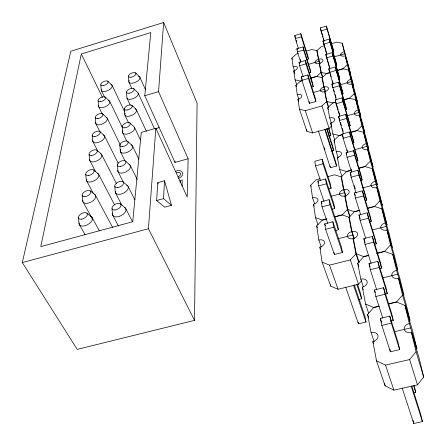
<?xml version="1.0" encoding="UTF-8"?>
<svg xmlns="http://www.w3.org/2000/svg" width="446" height="446" viewBox="0 0 446 446"><rect width="100%" height="100%" fill="white"/><g stroke="black" fill="none" stroke-linecap="round" stroke-linejoin="round"><path stroke-width="0.67" d="M194.523 320.373L197.082 103.154L163.654 22.506L70.797 51.229L22.3 262.571L77.219 349.391L194.523 320.373L148.429 228.731L155.844 128.264L141.265 132.468L132.757 221.729L40.776 246.621L81.311 53.988L150.787 32.58L144.766 95.734L174.994 162.428L188.128 158.743L158.547 91.664L163.654 22.506M188.128 158.743L187.214 197.037L155.844 128.264M182.096 186.127L182.236 179.961L180.245 180.496L180.112 182.397M174.994 162.428L175.055 161.039M171.47 205.322L163.52 198.626L164.524 180.769L157.8 182.631L156.63 200.51L164.741 207.15L171.47 205.322L164.524 180.769M379.145 306.056L373.843 307.339L367.604 314.447L371.083 332.51A6.183 4.622 -16.2 0 1 377.979 335.637A6.183 4.622 -16.2 0 1 372.839 341.603L376.547 360.853L385.082 385.796L393.885 390.138L417.456 384.853L423.7 377.087L419.056 357.82L411.491 332.532A6.266 4.661 -13 0 1 404.31 329.432A6.266 4.661 -13 0 1 409.317 323.467L405.007 305.465L396.371 301.903L388.421 303.821M376.547 360.853L385.5 365.101L409.64 359.565L416.085 351.727L411.491 332.532M409.093 321.254L409.986 320.2L405.893 303.252L398.495 278.271A5.876 4.098 -14.2 0 1 391.844 275.689A5.876 4.098 -14.2 0 1 396.589 270.298L392.792 254.449L384.77 251.472L376.848 253.467M398.495 278.271L402.526 295.107L396.433 302.154L388.477 304.072M327.007 218.769L322.43 219.962L316.716 225.838L318.812 240.026A5.408 3.562 -19 0 1 324.56 242.25A5.408 3.562 -19 0 1 319.866 247.145L322.09 262.153L330.759 286.165L338.079 289.27L358.495 284.236L361.751 280.629M367.114 208.304L374.4 206.403L381.887 208.895L385.249 222.95A5.525 3.624 -15.1 0 0 380.745 227.845A5.525 3.624 -15.1 0 0 386.938 229.997L390.501 244.871L384.72 251.254L376.803 253.25M363.373 286.906L360.803 279.151L357.737 263.235L363.646 256.785L368.926 255.458M322.09 262.153L329.51 265.147L350.35 259.906L356.248 253.523L353.36 238.582L351.966 238.811A5.464 3.596 -17 0 1 347.401 236.391A5.464 3.596 -17 0 1 350.656 231.965L351.994 231.496L349.268 217.375L342.049 214.844L334.857 216.723M358.534 168.398L365.241 166.592L372.259 168.683L375.264 181.243A5.224 3.233 -15.7 0 0 370.977 185.72A5.224 3.233 -15.7 0 0 376.77 187.532L379.942 200.778L374.445 206.604L367.158 208.505M327.392 176.778L334.678 174.815L341.458 176.95L343.894 189.578L342.634 190.024A5.162 3.206 -17.3 0 0 339.529 194.055A5.162 3.206 -17.3 0 0 343.799 196.134L345.12 195.9L347.69 209.219L342.088 215.044L334.89 216.923M351.013 132.167L356.939 130.527L363.546 132.284L366.244 143.562A4.945 2.899 -16.2 0 0 362.152 147.682A4.945 2.899 -16.2 0 0 367.593 149.198L370.431 161.062L365.196 166.408L358.495 168.209M314.62 203.75L312.579 197.896L310.7 185.201L316.13 179.805L320.105 178.74M343.682 99.954L349.525 98.298L355.763 99.781L358.199 109.972A4.7 2.615 -16.6 0 0 354.291 113.78A4.7 2.615 -16.6 0 0 359.42 115.062L361.979 125.755L356.978 130.689L351.052 132.328M338.146 157.728L336.256 151.763L334.071 140.418L339.166 135.445L342.456 134.53M301.964 80.609L300.637 80.994L295.904 85.286L297.292 94.663A4.399 2.336 -19 0 1 301.858 95.795A4.399 2.336 -19 0 1 297.989 99.346L299.439 109.159L306.865 131.325L312.657 132.947L329.092 128.37L331.4 126.146M337.594 70.295L342.74 68.807L348.644 70.05L350.857 79.299A4.477 2.369 -17 0 0 347.111 82.833A4.477 2.369 -17 0 0 351.961 83.909L354.28 93.588L349.491 98.159L343.649 99.815M331.367 123.141L329.745 117.956L327.765 107.692L332.638 103.087L335.883 102.162M299.439 109.159L305.293 110.686L321.995 105.953L326.857 101.376L324.978 91.625L323.852 91.865A4.432 2.353 -18 0 1 320.273 90.521A4.432 2.353 -18 0 1 322.993 87.371L324.08 86.981L322.28 77.665L316.554 76.383L310.583 78.111M331.272 43.764L336.613 42.186L342.221 43.234L344.24 51.664A4.276 2.158 -17.3 0 0 340.649 54.964A4.276 2.158 -17.3 0 0 345.249 55.873L347.356 64.681L342.768 68.94L337.622 70.429M306.324 51.123L311.615 49.562L317.056 50.643L318.7 59.14L317.669 59.519A4.237 2.146 -18.2 0 0 315.054 62.446A4.237 2.146 -18.2 0 0 318.45 63.616L319.52 63.377L321.232 72.258L316.576 76.517L310.606 78.245M294.639 71.165L293.145 66.621L291.874 58.058L296.412 54.044L298.396 53.459M178.194 176.7L179.13 176.176A2.988 1.667 -24.4 0 0 180.569 174.531L180.602 173.382L179.398 172.485L176.482 172.725M178.227 178.394C186.316 175.702 182.029 167.579 175.189 171.52M298.407 48.385L295.274 38.601L294.784 35.546L300.855 33.734L307.835 55.901L308.387 59.017L306.38 59.602M324.075 41.506L320.289 27.931L326.416 26.097L333.011 48.502L333.697 51.591L332.482 51.948M295.274 38.601L301.373 36.784L300.855 33.734M320.919 30.958L327.08 29.118L326.416 26.097M300.794 62.479L297.387 51.909L296.88 48.709L303.09 46.875L310.193 69.32L310.767 72.581L309.541 72.938M326.762 54.535L322.993 40.982L329.265 39.125L335.961 61.821L336.674 65.055L335.431 65.417M144.766 95.734L158.547 91.664M297.387 51.909L303.631 50.063L303.09 46.875M323.645 44.154L329.956 42.292L329.265 39.125M324.599 45.732L321.265 46.713L316.788 50.721L318.427 59.223L319.838 63.811M303.163 76.762L299.584 65.718L299.049 62.368L305.41 60.5L312.64 83.235L313.243 86.647L311.353 87.187M329.845 69.019L325.792 54.529L332.22 52.645L339.016 75.63L339.768 79.02L338.497 79.382M299.584 65.718L305.978 63.85L305.41 60.5M326.478 57.852L332.945 55.962L332.22 52.645M308.136 64.458L319.107 61.253M334.294 56.815L344.741 53.76M301.351 76.818L307.868 74.928L315.227 97.947L315.857 101.526L309.407 103.361L301.909 80.336L301.351 76.818L302.204 79.444M333.101 84.333L328.758 68.868L335.342 66.956L342.249 90.237L343.035 93.794L341.736 94.162M301.909 80.336L308.465 78.44L307.868 74.928M329.477 72.358L336.106 70.44L335.342 66.956M329.873 72.531L326.662 73.462L321.995 77.749L323.79 87.065L325.206 91.625M301.987 80.743L300.66 81.127L295.101 79.834L293.775 70.892A4.204 2.13 -19.1 0 0 297.482 67.58A4.204 2.13 -19.1 0 0 293.145 66.621M329.901 72.665L326.684 73.59L320.953 72.336L319.241 63.46L320.284 63.081A4.237 2.146 -18.2 0 0 322.898 60.149A4.237 2.146 -18.2 0 0 319.487 58.989L318.427 59.223M336.239 99.53L331.902 84.065L338.659 82.125L345.678 105.708L346.503 109.443L345.165 109.816M313.025 92.59L324.526 89.295M340.449 84.734L351.409 81.596M332.66 87.734L339.456 85.788L338.659 82.125M339.813 116.373L335.972 103.767L335.175 99.904L342.11 97.936L349.24 121.819L350.11 125.744L348.867 126.09M335.855 102.022L332.61 102.942L326.567 101.459L324.688 91.709L325.775 91.313A4.432 2.353 -18 0 0 328.496 88.163A4.432 2.353 -18 0 0 324.905 86.825L323.79 87.065M335.972 103.767L342.957 101.794L342.11 97.936M343.632 134.207L339.434 120.487L338.592 116.423L345.717 114.427L352.959 138.6L353.873 142.731L352.591 143.082M347.1 115.787L358.807 112.504M339.434 120.487L346.603 118.485L345.717 114.427M328.825 136.275L330.781 135.735L328.886 128.376M347.585 152.833L343.113 138.288L342.227 133.995L349.547 131.966L356.906 156.44L357.87 160.794L356.555 161.151M342.489 134.692L339.2 135.606L332.805 133.839L330.731 123.079A4.655 2.598 -17.8 0 0 334.717 119.26A4.655 2.598 -17.8 0 0 329.745 117.956M343.113 138.288L350.484 136.253L349.547 131.966M331.573 151.043L333.575 150.497L332.894 146.918L326.996 128.37M156.63 200.51L163.52 198.626M355.044 149.611L366.913 146.366M328.434 189.032L331.11 188.318L330.296 183.696L322.224 159.25L314.781 161.279L315.512 165.845L320.501 180.636M351.671 172.256L347.038 157.271L346.102 152.733L353.633 150.681L361.115 175.445L362.13 180.045L360.892 180.379M315.512 165.845L322.999 163.805L322.224 159.25M347.038 157.271L354.626 155.208L353.633 150.681M318.36 130.845L330.375 167.735L336.518 166.074L335.81 162.327L325.279 129.385M351.125 170.194L346.43 171.459L339.651 169.369L337.349 157.438A4.895 2.877 -17.6 0 0 341.524 153.312A4.895 2.877 -17.6 0 0 336.256 151.763M351.164 170.383L346.47 171.643L341.129 177.04L343.559 189.667L345.672 196.251M324.008 201.458L318.689 185.854L317.926 181.026L325.586 178.969L333.809 203.688L334.667 208.572L332.147 209.235M356.064 192.979L351.153 177.162L350.16 172.362L357.915 170.277L365.514 195.331L366.59 200.193L365.319 200.527M22.3 262.571L148.429 228.731M318.689 185.854L326.405 183.791L325.586 178.969M351.153 177.162L358.963 175.072L357.915 170.277M331.267 196.234L344.507 192.722M362.615 187.922L376.017 184.371M327.676 223.262L322.029 206.844L321.215 201.726L329.103 199.641L337.488 224.622L338.397 229.79L335.805 230.459M360.742 214.905L355.468 198.035L354.414 192.945L362.408 190.832L370.13 216.159L371.267 221.305L369.294 221.818M322.029 206.844L329.973 204.753L329.103 199.641M355.468 198.035L363.518 195.911L362.408 190.832M359.827 210.205L354.525 211.588L348.917 217.464L351.638 231.591L353.973 238.772M326.383 219.142L322.458 220.162L315.5 217.642L313.516 204.257A5.112 3.178 -19 0 0 317.976 199.769A5.112 3.178 -19 0 0 312.579 197.896M359.866 210.406L354.57 211.789L347.345 209.308L344.78 195.989L346.057 195.538A5.162 3.206 -17.3 0 0 349.157 191.501A5.162 3.206 -17.3 0 0 344.87 189.433L343.559 189.667M324.738 223.886L332.872 221.768L341.424 247L342.383 252.486L334.361 254.515L325.602 229.316L324.738 223.886L325.413 225.821M365.659 238.092L360.089 220.385L358.974 214.983L367.214 212.842L375.058 238.437L376.268 243.895L374.389 244.369M325.602 229.316L333.798 227.192L332.872 221.768M360.089 220.385L368.39 218.239L376.268 243.895M337.973 238.794L352.675 235.025M372.371 229.974L386.091 226.457M371.133 263.569L365.051 244.375L363.864 238.627L372.371 236.452L380.343 262.304L381.625 268.102L379.691 268.587M365.051 244.375L373.625 242.2L381.625 268.102M368.881 255.24L363.602 256.573L355.886 253.612L353.003 238.671L354.353 238.197A5.464 3.596 -17.1 0 0 357.608 233.771A5.464 3.596 -17.1 0 0 353.026 231.357L351.638 231.591M376.736 289.883L370.286 269.707L369.02 263.575L377.818 261.378L385.913 287.458L387.279 293.635L385.277 294.12M370.286 269.707L379.156 267.505L387.279 293.635M382.74 277.914L397.537 274.262M382.802 318.126L375.827 296.484L374.473 289.939L383.571 287.715L391.789 314.001L393.244 320.585L390.685 321.192M358.952 299.483L361.622 298.837L360.624 293.535L357.558 284.409M375.827 296.484L384.998 294.254L393.244 320.585M379.2 306.313L373.899 307.589L365.603 304.055L362.347 287.152A5.798 4.064 -16.7 0 0 367.203 281.766A5.798 4.064 -16.7 0 0 360.803 279.151M380.354 318.388L389.782 316.136L398.116 342.595L399.677 349.636L390.395 351.788L381.804 325.396L380.354 318.388L381.637 322.341M354.275 284.933L364.951 316.443L366.01 322.04L358.456 323.846L345.7 287.146M381.804 325.396L391.309 323.144L399.677 349.636M394.403 331.74L410.398 327.977M413.782 392.781L415.717 392.346L414.2 385.695M402.197 388.037L413.749 423.494L422.407 421.615L420.79 414.535L411.859 386.203M87.02 213.288L91.893 217.185L99.229 230.599M90.532 191.044L95.238 194.935M120.632 204.045L125.359 208.02M93.838 170.088L98.393 173.968M123.152 181.935L127.729 185.898M96.955 150.319L101.37 154.182M125.527 161.106L129.959 165.059M99.904 131.626L104.186 135.472M127.768 141.466L132.066 145.396M102.697 113.936L106.85 117.755M129.886 122.906L134.056 126.815A6.5 3.278 -25 0 1 129.006 133.56A6.5 3.278 -25 0 1 122.918 130.89M105.345 97.161L109.376 100.958M107.854 81.239L111.779 85.008M131.893 105.34L135.941 109.22M133.789 88.693L137.725 92.545A6.155 2.949 -24.3 0 1 133.705 98.399A6.155 2.949 -24.3 0 1 126.865 97.351L126.48 91.926M135.595 72.899L139.42 76.718M79.594 224.985L84.985 234.585M83.318 202.417L92.328 218.88M95.728 195.8L112.71 227.616M93.22 193.168L86.362 180.34L85.738 174.369M118.424 225.994L112.565 214.905L112.013 208.672M95.45 171.348L89.685 160.337L89.089 154.45M98.873 174.782L114.55 204.825M121.691 204.881L115.324 192.527L114.8 186.389M97.852 151.233L92.824 141.421L92.261 135.623M125.917 208.94L132.601 221.941M101.844 154.94L116.59 183.813M123.224 181.974L117.917 171.454L117.365 164.736M128.275 186.751L134.82 199.786M99.865 131.603L95.801 123.514L95.26 117.805M104.648 136.181L118.207 163.258M102.312 114.014L98.616 106.538L98.103 100.913M120.37 151.573L124.964 160.872M130.494 165.856L137.217 179.532M107.308 118.424L120.197 144.649M104.626 97.284L101.292 90.415L100.802 84.874M81.311 53.988L102.474 97.429M122.683 132.78L126.597 140.858M132.585 146.143L138.89 159.216M109.828 101.582L122.511 127.851M124.874 115.001L128.727 123.085M134.564 127.511L140.462 139.983M112.219 85.593L124.713 111.901M126.954 98.142L130.204 105.083M136.437 109.878L146.305 131.096M128.922 82.142L131.838 88.464M138.215 93.164L154.433 128.621M139.899 77.297L145.608 89.975M319.866 247.145L320.562 249.08M318.812 240.026L321.343 247.112M316.716 225.838L317.396 227.761M329.51 265.147L338.079 289.27M315.5 217.642L318.043 224.856M313.516 204.257L314.201 206.208M310.7 185.201L311.146 186.495M321.215 201.726L321.889 203.694M372.839 341.603L373.503 343.565M333.798 227.192L342.383 252.486M353.505 285.223L366.01 322.04M317.926 181.026L318.583 182.971M371.083 332.51L374.183 341.664M367.604 314.447L368.697 317.708M329.973 204.753L338.397 229.79M356.789 284.47L361.622 298.837M326.405 183.791L334.667 208.572M297.989 99.346L298.636 101.287M365.603 304.055L368.647 313.159M350.35 259.906L358.495 284.236M385.5 365.101L393.885 390.138M295.904 85.286L296.345 86.602M362.347 287.152L363.206 289.744M297.292 94.663L298.798 99.179M322.999 163.805L331.11 188.318M295.101 79.834L296.835 85.086M305.293 110.686L312.657 132.947M357.737 263.235L358.824 266.535M293.775 70.892L294.633 73.495M356.248 253.523L359.27 262.739M291.874 58.058L292.297 59.346M356.098 254.276L358.69 262.176M351.994 231.496L354.33 238.682M324.359 147.559L325 149.533M347.69 209.219L349.982 216.332M347.557 209.955L349.642 216.421M299.049 62.368L299.472 63.661M296.88 48.709L297.304 50.03M300.269 59.246L300.905 61.225M374.473 289.939L375.315 292.559M369.02 263.575L370.057 266.825M294.784 35.546L295.408 37.497M296.244 40.101L296.869 42.052M308.465 78.44L315.857 101.526M324.677 129.084L336.518 166.074M343.894 189.578L346.007 196.162M303.631 50.063L310.767 72.581M328.49 128.509L330.781 135.735M337.349 157.438L337.761 158.731M305.978 63.85L313.243 86.647M326.701 128.922L333.575 150.497M339.651 169.369L341.931 176.532M301.373 36.784L308.387 59.017M334.071 140.418L334.695 142.391M411.167 386.024L422.407 421.615M321.995 105.953L329.092 128.37M363.864 238.627L365.112 242.585M330.731 123.079L331.545 125.683M358.974 214.983L360.206 218.908M332.805 133.839L334.662 139.743M326.857 101.376L328.501 106.65M326.773 102.117L328.412 107.391M327.765 107.692L328.39 109.683M354.414 192.945L355.245 195.604M413.659 385.768L415.717 392.346M324.08 86.981L325.491 91.541M350.16 172.362L351.18 175.646M354.241 185.508L355.256 188.792M321.232 72.258L322.67 76.902M346.102 152.733L346.704 154.684M351.113 168.978L351.716 170.93M320.953 72.336L322.592 77.643M409.64 359.565L417.456 384.853M342.227 133.995L343.236 137.29M347.088 149.823L347.696 151.802M318.7 59.14L320.111 63.733M335.175 99.904L335.983 102.552M336.384 103.873L338.196 109.828M338.598 111.149L339.607 114.46M363.518 195.911L371.267 221.305M338.592 116.423L339.584 119.679M340.382 122.288L341.38 125.543M342.177 128.147L343.175 131.408M354.626 155.208L362.13 180.045M331.902 84.065L332.889 87.332M333.68 89.947L334.277 91.904M335.069 94.519L336.061 97.785M358.963 175.072L366.59 200.193M350.484 136.253L357.87 160.794M325.792 54.529L329.733 67.625M328.758 68.868L329.761 72.185M330.157 73.512L331.161 76.829M332.365 80.81L332.967 82.8M409.317 323.467L416.859 348.716A6.116 4.683 -12.1 0 0 415.845 349.023M342.957 101.794L350.11 125.744M320.289 27.931L321.276 31.214M321.666 32.53L323.043 37.129M323.439 38.445L324.03 40.413M346.603 118.485L353.873 142.731M322.993 40.982L326.784 53.632M416.085 351.727L423.7 377.087M336.106 70.44L343.035 93.794M402.526 295.107L409.986 320.2M405.007 305.465L412.494 330.62L416.859 348.716M339.456 85.788L346.503 109.443M329.956 42.292L336.674 65.055M396.589 270.298L403.959 295.224L400.107 279.241L392.792 254.449M332.945 55.962L339.768 79.02M385.249 222.95L392.441 247.446L389.012 233.241L381.887 208.895M386.938 229.997L394.158 254.566L397.776 269.585L390.501 244.871M327.08 29.118L333.697 51.591M375.264 181.243L382.267 205.255L379.2 192.538L372.259 168.683M376.77 187.532L383.805 211.627L387.033 225.029L379.942 200.778M366.244 143.562L373.057 167.055L370.297 155.609L363.546 132.284M367.593 149.198L374.434 172.775L377.338 184.806L370.431 161.062M354.28 93.588L360.808 116.267L358.433 106.41L351.961 83.909M355.763 99.781L362.33 122.566L364.828 132.93L358.199 109.972M359.42 115.062L366.077 138.109L368.697 148.975L361.979 125.755M342.221 43.234L350.506 73.545L344.24 51.664M345.249 55.873L351.543 77.833L353.706 86.819L347.356 64.681M348.644 70.05L355.027 92.294L357.302 101.71L350.857 79.299M157.8 182.631L158.174 183.958M413.041 420.277L413.749 423.494M367.214 212.842L368.39 218.239M372.371 236.452L373.625 242.2M377.818 261.378L379.156 267.505M383.571 287.715L384.998 294.254M389.782 316.136L391.309 323.144M389.86 349.224L390.395 351.788M384.558 383.131L385.082 385.796M330.04 165.862L330.375 167.735M358.116 321.979L358.344 323.222M309.111 101.565L309.407 103.361M334.021 252.458L334.361 254.515M306.558 129.329L306.865 131.325M330.547 284.788L330.759 286.165M78.412 217.893L79.109 224.043M82.187 195.482L82.844 201.542M119.835 144.983L120.281 150.631M122.176 126.324L122.594 131.893M124.384 108.662L124.785 114.159M128.47 76.037L128.833 81.389M90.973 216.522A7.32 4.047 -28.5 0 1 87.633 224.689A7.32 4.047 -28.5 0 1 79.081 222.9M124.389 207.368A7.337 4.125 -27.2 0 1 121.351 215.502A7.337 4.125 -27.2 0 1 112.481 213.768M94.346 194.322A7.086 3.819 -27.7 0 1 91.135 202.038A7.086 3.819 -27.7 0 1 82.811 200.471M126.781 185.296A7.108 3.886 -26.5 0 1 123.86 192.973A7.108 3.886 -26.5 0 1 115.235 191.462M97.523 173.405A6.874 3.607 -27.1 0 1 94.435 180.708A6.874 3.607 -27.1 0 1 86.329 179.337M129.039 164.502A6.891 3.668 -26 0 1 126.218 171.771A6.891 3.668 -26 0 1 117.833 170.45M100.517 153.664A6.668 3.412 -26.5 0 1 97.546 160.582A6.668 3.412 -26.5 0 1 89.646 159.384M131.169 144.883A6.69 3.468 -25.5 0 1 131.319 149.633A6.69 3.468 -25.5 0 1 123.453 153.129A6.69 3.468 -25.5 0 1 120.615 149.572M110.998 84.623A5.976 2.765 -24.9 0 1 108.411 90.287A5.976 2.765 -24.9 0 1 101.242 89.657M159.127 127.104A5.781 2.96 -24.2 0 1 155.693 129.017M138.6 76.344A5.999 2.804 -24 0 1 138.79 80.146A5.999 2.804 -24 0 1 131.726 83.268A5.999 2.804 -24 0 1 129.123 80.525M108.584 100.545A6.133 2.91 -25.2 0 1 105.908 106.488A6.133 2.91 -25.2 0 1 98.566 105.735M106.036 117.309A6.3 3.066 -25.6 0 1 103.271 123.553A6.3 3.066 -25.6 0 1 95.751 122.667M135.082 108.785A6.322 3.111 -24.7 0 1 135.255 113.022A6.322 3.111 -24.7 0 1 127.812 116.322A6.322 3.111 -24.7 0 1 125.097 113.206M103.355 134.993A6.478 3.233 -26 0 1 100.489 141.56A6.478 3.233 -26 0 1 92.779 140.529M114.996 209.977A4.939 2.748 -27.1 0 0 121 204.664A4.939 2.748 -27.1 0 0 113.535 205.4A4.939 2.748 -27.1 0 0 114.996 209.977M81.256 219.226A4.928 2.698 -28.4 0 0 87.355 213.907A4.928 2.698 -28.4 0 0 80.051 214.604A4.928 2.698 -28.4 0 0 81.256 219.226M117.699 187.576A4.783 2.592 -26.5 0 0 123.514 182.503A4.783 2.592 -26.5 0 0 116.267 183.289A4.783 2.592 -26.5 0 0 117.699 187.576M84.952 196.692A4.772 2.548 -27.7 0 0 90.856 191.624A4.772 2.548 -27.7 0 0 83.764 192.371A4.772 2.548 -27.7 0 0 84.952 196.692M120.247 166.486A4.638 2.442 -25.9 0 0 125.884 161.642A4.638 2.442 -25.9 0 0 118.837 162.472A4.638 2.442 -25.9 0 0 120.247 166.486M88.436 175.473A4.622 2.403 -27 0 0 94.156 170.628A4.622 2.403 -27 0 0 87.26 171.426A4.622 2.403 -27 0 0 88.436 175.473M122.644 146.6A4.499 2.308 -25.4 0 0 128.119 141.967A4.499 2.308 -25.4 0 0 121.262 142.832A4.499 2.308 -25.4 0 0 122.644 146.6M91.725 155.459A4.488 2.275 -26.5 0 0 97.273 150.82A4.488 2.275 -26.5 0 0 90.555 151.657A4.488 2.275 -26.5 0 0 91.725 155.459M131.024 77.219A4.036 1.868 -24 0 0 135.913 73.283A4.036 1.868 -24 0 0 129.736 74.253A4.036 1.868 -24 0 0 131.024 77.219M103.199 85.571A4.02 1.84 -24.8 0 0 108.149 81.635A4.02 1.84 -24.8 0 0 102.084 82.571A4.02 1.84 -24.8 0 0 103.199 85.571M129.095 93.197A4.142 1.962 -24.3 0 0 134.118 89.105A4.142 1.962 -24.3 0 0 127.785 90.059A4.142 1.962 -24.3 0 0 129.095 93.197M100.556 101.677A4.125 1.94 -25.2 0 0 105.641 97.579A4.125 1.94 -25.2 0 0 99.425 98.499A4.125 1.94 -25.2 0 0 100.556 101.677M127.06 110.039A4.254 2.068 -24.6 0 0 132.222 105.78A4.254 2.068 -24.6 0 0 125.727 106.706A4.254 2.068 -24.6 0 0 127.06 110.039M97.769 118.642A4.237 2.04 -25.6 0 0 102.998 114.382A4.237 2.04 -25.6 0 0 96.626 115.274A4.237 2.04 -25.6 0 0 97.769 118.642M124.913 127.812A4.376 2.185 -25 0 0 130.226 123.375A4.376 2.185 -25 0 0 123.553 124.272A4.376 2.185 -25 0 0 124.913 127.812M94.831 136.543A4.36 2.152 -26 0 0 100.216 132.1A4.36 2.152 -26 0 0 93.677 132.969A4.36 2.152 -26 0 0 94.831 136.543"/></g></svg>
